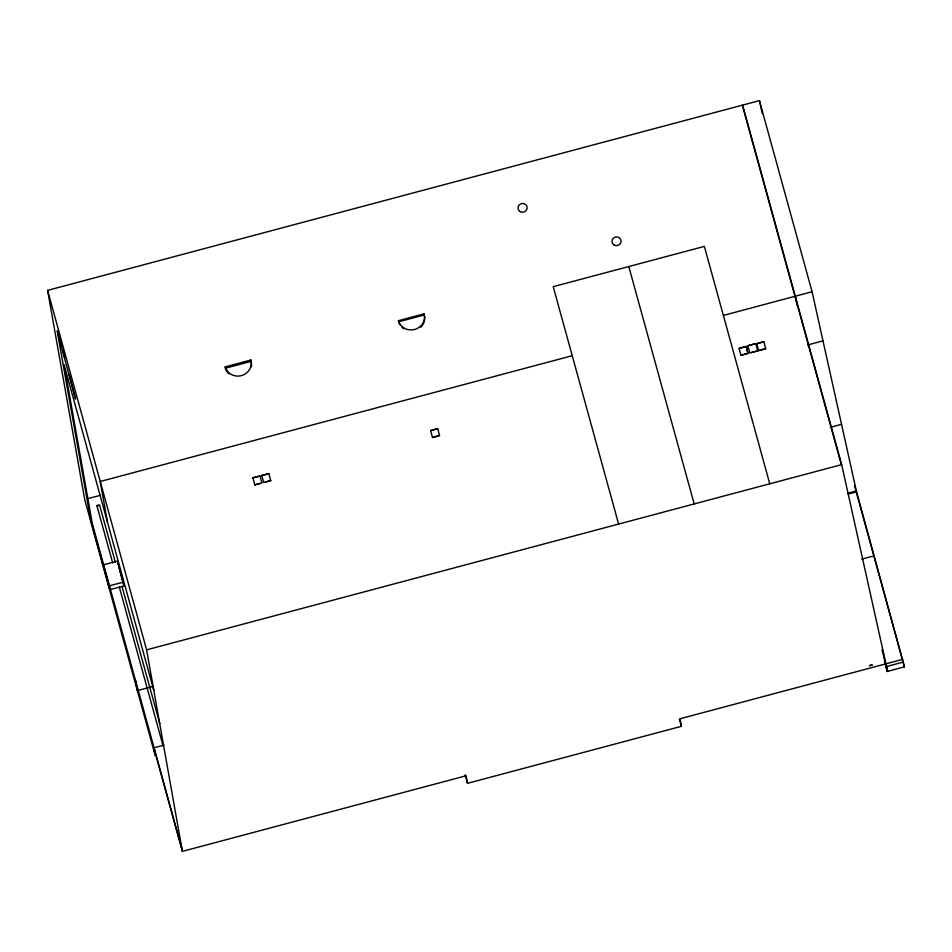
<?xml version="1.0" encoding="UTF-8"?>
<svg xmlns="http://www.w3.org/2000/svg" width="952" height="952" viewBox="0 0 952 952"><rect width="100%" height="100%" fill="white"/><g stroke="black" fill="none" stroke-linecap="round" stroke-linejoin="round"><path stroke-width="1.43" d="M112.669 562.882L96.925 505.726L98.175 504.965L99.579 505.012L115.323 562.18M98.663 505.667L96.985 505.81M163.887 745.154L153.855 747.832L155.2 755.4L84.704 499.479L47.6 290.384L759.434 100.626L812.08 291.728L856.36 490.97L904.4 666.828L887.3 671.457L884.955 662.949M812.08 291.728L723.377 315.433M807.605 345.005L822.992 340.84M830.358 427.341L841.544 424.306M902.734 659.343L680.049 718.76L681.394 726.328L467.492 783.329L466.147 775.761L182.379 851.374L146.608 649.847L841.675 464.635L742.655 105.172M847.97 493.243L856.36 490.97M848.196 494.088L856.586 491.815M861.631 559.205L874.21 555.801M886.431 666.59L903.329 662.021M228.849 373.85A13.268 12.662 -10.1 0 1 225.445 368.21L225.207 366.853L250.84 360.023L251.078 361.379A13.268 12.662 -10.1 0 1 251.304 366.865M399.947 324.81A13.268 12.662 -10.1 0 1 398.65 321.776L398.448 320.693L424.08 313.863L424.283 314.945A13.268 12.662 -10.1 0 1 424.497 320.419M398.65 321.776L424.283 314.945M225.445 368.21L251.078 361.379M572.235 355.703L100.234 481.486L107.433 522.065M87.584 498.717L100.507 495.278M755.817 343.613L747.856 345.731L755.817 343.613L757.768 350.824L751.14 352.597M260.003 475.964L252.935 477.844L260.003 475.964L261.907 482.962L254.838 484.854L260.491 483.342M268.845 473.608L261.776 475.488L268.845 473.608L270.749 480.605L265.096 482.117M430.601 430.494L437.67 428.614L439.574 435.623L432.505 437.503L430.649 430.768L437.67 428.614M739.073 348.301L746.142 346.409L748.046 353.418L740.977 355.298L739.121 348.563L746.142 346.409M756.757 343.589L763.825 341.697L765.729 348.706L758.661 350.586L756.804 343.85L763.825 341.697M439.526 435.35L432.505 437.503M747.998 353.144L740.977 355.298M104.077 568.63L103.399 564.845L117.548 561.085L124.01 585.908L109.873 589.681L90.856 520.649L57.251 331.296L75.553 399.067L69.079 374.231M109.873 589.681L109.194 585.896L123.344 582.124M153.034 686.404L137.35 690.581L135.612 680.847M854.61 486.079L904.4 666.828M742.334 105.255L841.354 464.719M882.052 649.704L887.3 671.457M886.062 665.698L887.621 671.374L841.675 464.635M747.856 345.731L749.819 352.942L757.768 350.824M746.189 346.683L748.046 353.418M769.751 483.794L704.361 246.401L553.219 286.671L618.61 524.076M628.796 266.536L694.187 503.941M679.431 719.236L681.394 726.328M465.147 774.821L467.492 783.329M261.776 475.488L263.68 482.497L270.749 480.605M252.935 477.844L254.838 484.854M47.6 290.384L146.608 649.847M153.819 690.426L64.082 364.64L92.261 523.422L181.999 849.208M118.607 566.273L124.01 585.908M122.011 586.48L159.805 723.675M119.369 587.182L163.066 745.821M103.399 564.845L109.194 585.896M153.855 747.832L182.379 851.374M759.434 100.626L762.326 113.633M795.301 296.262L797.538 306.377M765.729 348.706L758.661 350.586M117.774 562.346L118.215 564.869M250.84 360.023A13.268 12.662 -10.1 0 1 241.391 375.647A13.268 12.662 -10.1 0 1 225.207 366.853M424.08 313.863A13.268 12.662 -10.1 0 1 414.632 329.487A13.268 12.662 -10.1 0 1 398.448 320.693M424.247 321.502A13.268 12.662 -10.1 0 1 422.902 324.572M422.272 325.513A13.268 12.662 -10.1 0 1 420.784 327.226M403.803 328.821A13.268 12.662 -10.1 0 1 402.041 327.417M869.473 665.626L872.091 665.043L869.473 665.626M57.465 330.725L59.31 337.722L57.465 330.725M59.797 339.233L61.642 346.23L59.797 339.233M62.82 350.324L64.665 357.321L62.82 350.324M614.207 245.092A4.57 4.367 -10.1 0 0 621.073 241.237A4.57 4.367 -10.1 0 0 614.242 237.524A4.57 4.367 -10.1 0 0 614.207 245.092M520.256 211.653A4.57 4.367 -10.1 0 0 527.134 207.798A4.57 4.367 -10.1 0 0 520.292 204.085A4.57 4.367 -10.1 0 0 520.256 211.653"/></g></svg>
